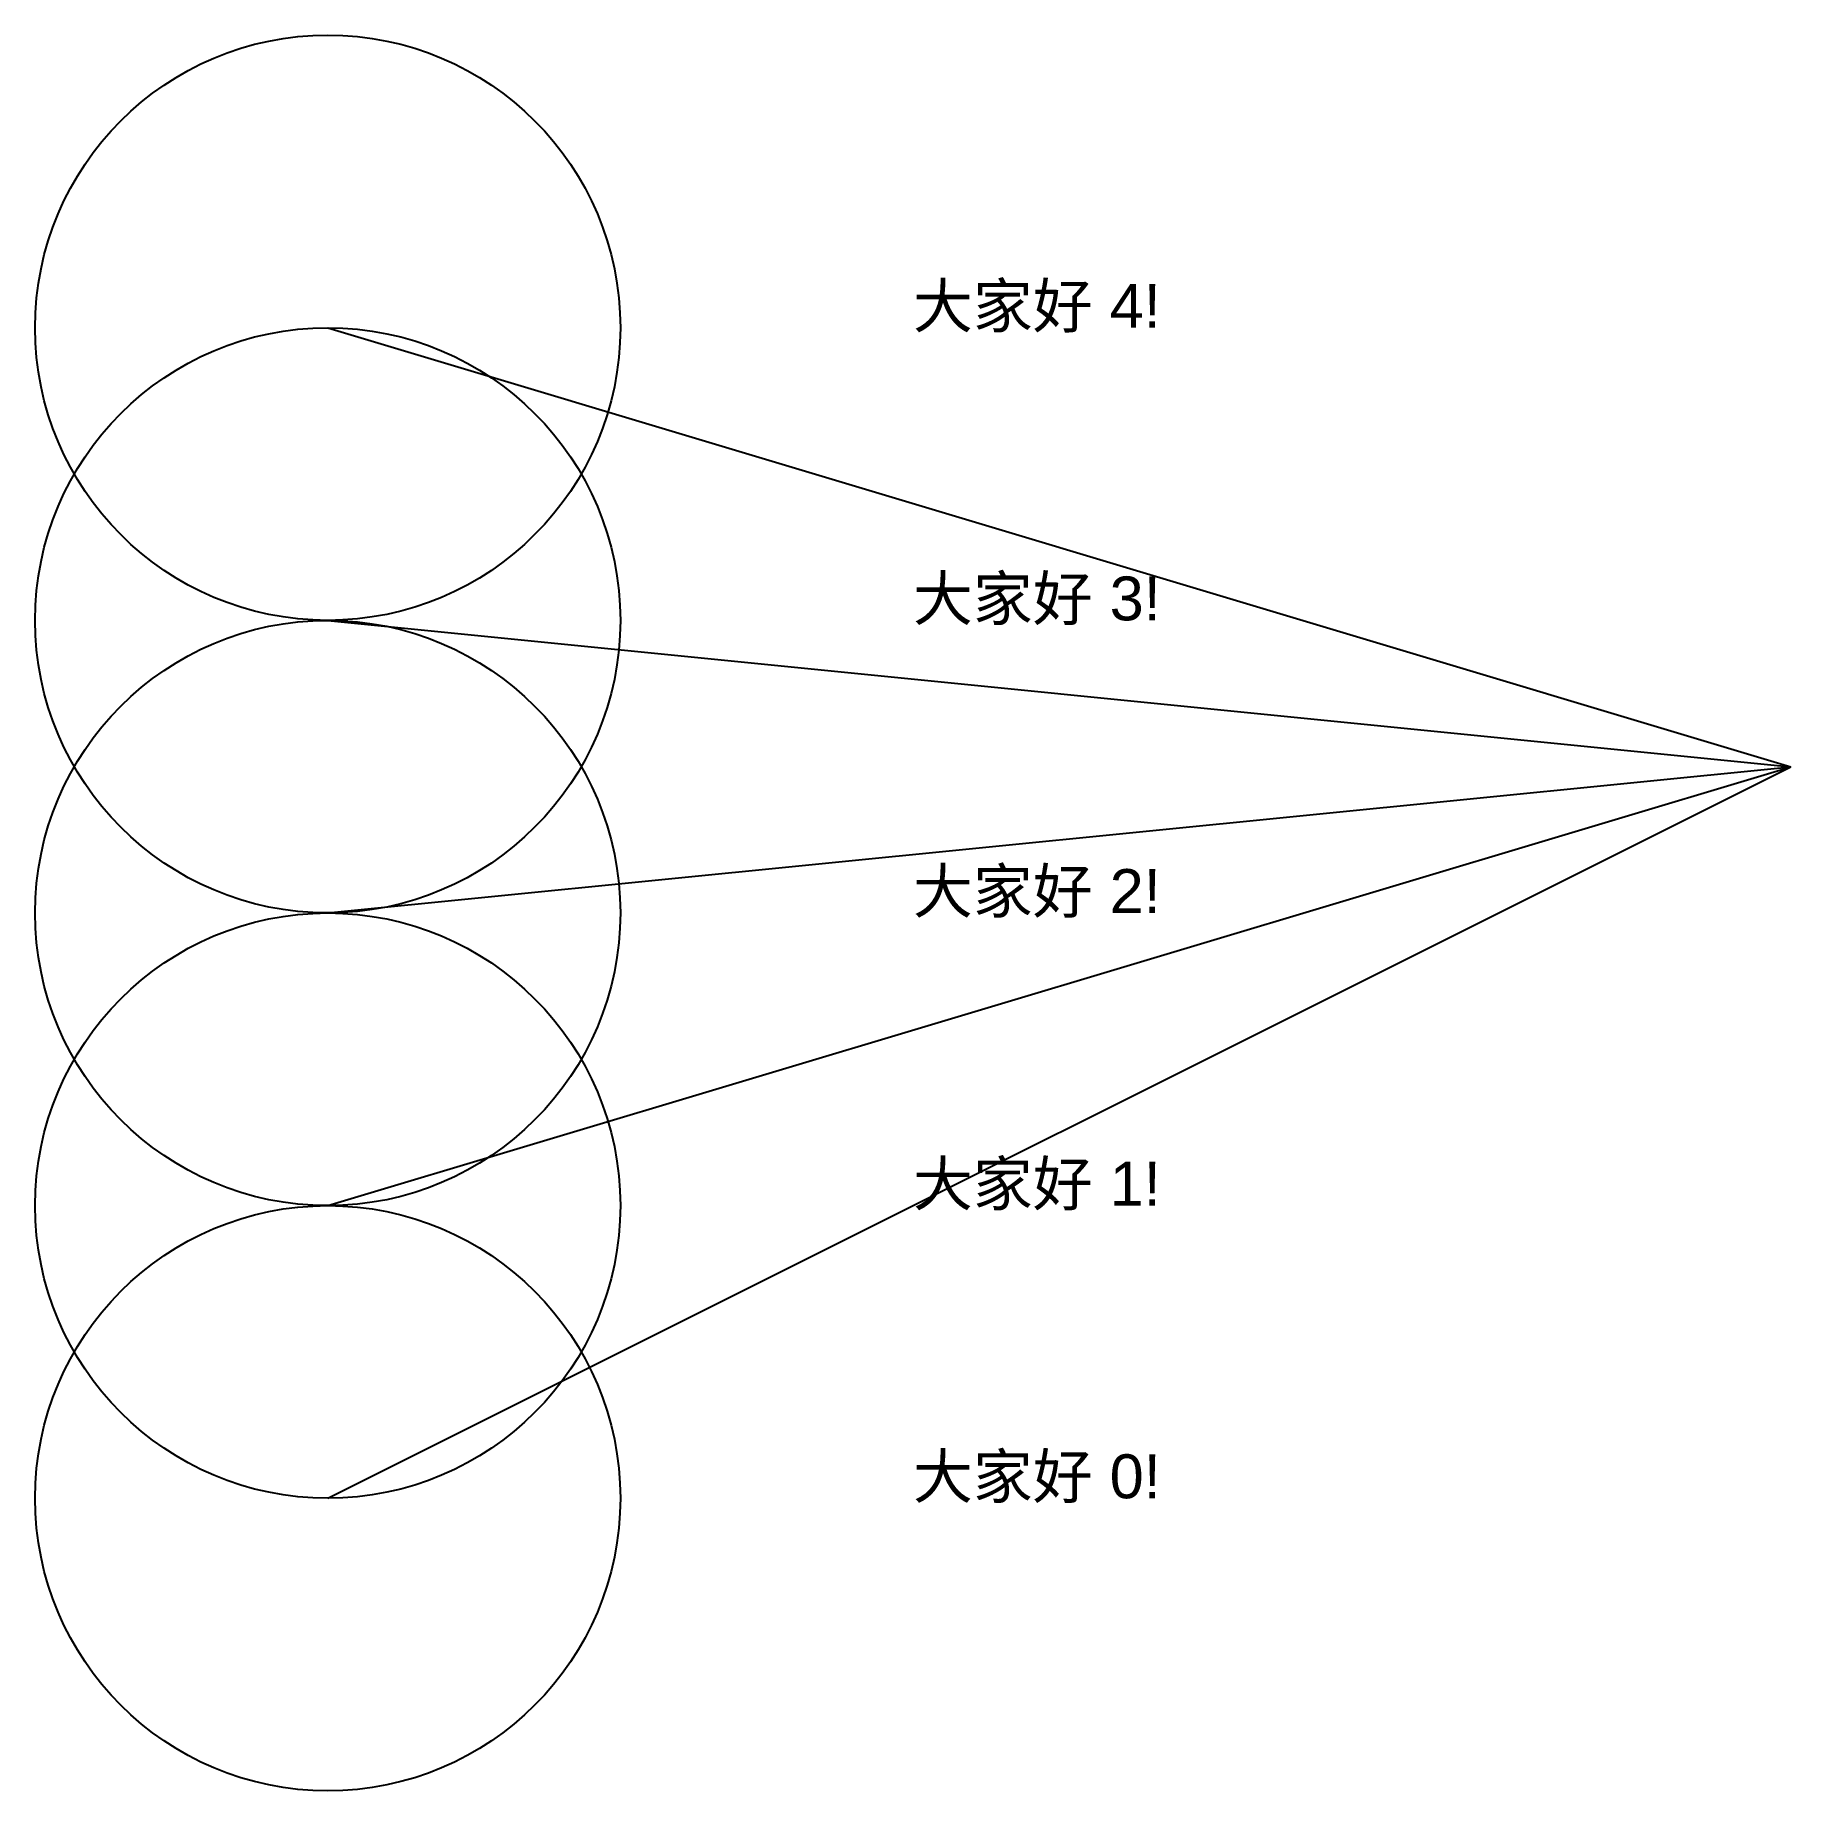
# Model space of a CAD drawing. Header units: millimetres. Extents: x -10 to 1379979793195, y -212430246469 to 50.
# Drawn here: x 1379979793135.2 to 1379979793195.2, y -212430246469.5 to -212430246409.5 of the extents above.
import ezdxf

# ---------------------------------------------------------------- set-up
doc = ezdxf.new("R2010")
doc.units = ezdxf.units.MM
doc.styles.get("Standard").update_dxf_attribs({"font": 'arial.ttf'})

msp = doc.modelspace()

# ---------------------------------------------------------------- linework, layer by layer
for p in [(1379979793145.25, -212430246419.45), (1379979793145.25, -212430246429.45), (1379979793145.25, -212430246459.45), (1379979793145.25, -212430246449.45), (1379979793145.25, -212430246439.45)]:
    msp.add_line(p, (1379979793195.25, -212430246434.45))
for centre in [(1379979793145.25, -212430246419.45), (1379979793145.25, -212430246429.45), (1379979793145.25, -212430246439.45), (1379979793145.25, -212430246449.45), (1379979793145.25, -212430246459.45)]:
    msp.add_circle(centre, 10)

# ---------------------------------------------------------------- texts
for s, p in [('大家好 4!', (1379979793165.25, -212430246419.45)), ('大家好 3!', (1379979793165.25, -212430246429.45)), ('大家好 2!', (1379979793165.25, -212430246439.45)), ('大家好 1!', (1379979793165.25, -212430246449.45)), ('大家好 0!', (1379979793165.25, -212430246459.45))]:
    msp.add_text(s, height=1.5).set_placement(p)

doc.saveas('drawing.dxf')
